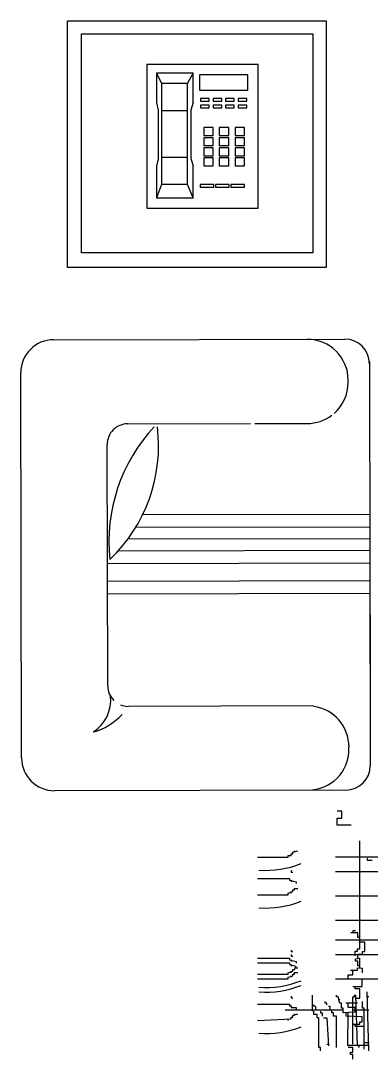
# Model space of a CAD drawing. Header units: inches. Extents: x 4.9 to 47.4, y 12.3 to 37.1.
# Drawn here: x 21.719 to 22.49, y 19.577 to 21.863 of the extents above; entities that cross this region are included whole.
import ezdxf

# ---------------------------------------------------------------- set-up
doc = ezdxf.new("R2010")
doc.units = ezdxf.units.IN
doc.header["$MEASUREMENT"] = 0
doc.layers.add('02', color=2, linetype='Continuous')
doc.layers.add('4', color=4, linetype='Continuous')

msp = doc.modelspace()

# ---------------------------------------------------------------- linework, layer by layer
at = {"layer": '02'}
for p, q in [((21.8534, 21.3517), (21.8534, 21.8337)), ((21.8534, 21.8337), (22.362, 21.8337)), ((22.362, 21.8337), (22.362, 21.3517)), ((21.9971, 21.7667), (21.9971, 21.4505)), ((22.2416, 21.7667), (21.9971, 21.7667)), ((22.2416, 21.4505), (22.2416, 21.7667)), ((22.018, 21.7477), (22.018, 21.6828)), ((22.0985, 21.7477), (22.018, 21.7477)), ((22.018, 21.7477), (22.0289, 21.7245)), ((22.0865, 21.7245), (22.0985, 21.7477)), ((22.0985, 21.6828), (22.0985, 21.7483)), ((22.1124, 21.7435), (22.1124, 21.7098)), ((22.2189, 21.7435), (22.1124, 21.7435)), ((22.2189, 21.7098), (22.2189, 21.7435)), ((22.0289, 21.7245), (22.0289, 21.5021)), ((22.0865, 21.7245), (22.0289, 21.7245)), ((22.0865, 21.5021), (22.0865, 21.7245)), ((22.1124, 21.7098), (22.2189, 21.7098)), ((22.018, 21.6828), (22.0216, 21.6659)), ((22.0985, 21.6828), (22.0937, 21.6659)), ((22.1149, 21.6919), (22.1149, 21.6856)), ((22.134, 21.6919), (22.1149, 21.6919)), ((22.1149, 21.6856), (22.134, 21.6856)), ((22.1149, 21.6771), (22.1149, 21.6707)), ((22.134, 21.6771), (22.1149, 21.6771)), ((22.134, 21.6856), (22.134, 21.6919)), ((22.134, 21.6707), (22.134, 21.6771)), ((22.1424, 21.6919), (22.1424, 21.6856)), ((22.1615, 21.6919), (22.1424, 21.6919)), ((22.1424, 21.6856), (22.1615, 21.6856)), ((22.1424, 21.6771), (22.1424, 21.6707)), ((22.1615, 21.6771), (22.1424, 21.6771)), ((22.1615, 21.6856), (22.1615, 21.6919)), ((22.1615, 21.6707), (22.1615, 21.6771)), ((22.17, 21.6919), (22.17, 21.6856)), ((22.1891, 21.6919), (22.17, 21.6919)), ((22.17, 21.6856), (22.1891, 21.6856)), ((22.17, 21.6771), (22.17, 21.6707)), ((22.1891, 21.6771), (22.17, 21.6771)), ((22.1891, 21.6856), (22.1891, 21.6919)), ((22.1891, 21.6707), (22.1891, 21.6771)), ((22.1976, 21.6919), (22.1976, 21.6856)), ((22.2167, 21.6919), (22.1976, 21.6919)), ((22.1976, 21.6856), (22.2167, 21.6856)), ((22.1976, 21.6771), (22.1976, 21.6707)), ((22.2167, 21.6771), (22.1976, 21.6771)), ((22.2167, 21.6856), (22.2167, 21.6919)), ((22.2167, 21.6707), (22.2167, 21.6771)), ((22.0216, 21.6659), (22.0216, 21.5576)), ((22.0865, 21.6645), (22.0289, 21.6645)), ((22.0937, 21.6659), (22.0937, 21.5595)), ((22.1149, 21.6707), (22.134, 21.6707)), ((22.1424, 21.6707), (22.1615, 21.6707)), ((22.17, 21.6707), (22.1891, 21.6707)), ((22.1976, 21.6707), (22.2167, 21.6707)), ((22.1223, 21.6276), (22.1223, 21.6101)), ((22.143, 21.6276), (22.1223, 21.6276)), ((22.143, 21.6101), (22.143, 21.6276)), ((22.1562, 21.6276), (22.1562, 21.6101)), ((22.1769, 21.6276), (22.1562, 21.6276)), ((22.1769, 21.6101), (22.1769, 21.6276)), ((22.1912, 21.6276), (22.1912, 21.6101)), ((22.2119, 21.6276), (22.1912, 21.6276)), ((22.2119, 21.6101), (22.2119, 21.6276)), ((22.1223, 21.6101), (22.143, 21.6101)), ((22.1223, 21.6053), (22.1223, 21.5879)), ((22.143, 21.6053), (22.1223, 21.6053)), ((22.143, 21.5879), (22.143, 21.6053)), ((22.1562, 21.6101), (22.1769, 21.6101)), ((22.1562, 21.6053), (22.1562, 21.5879)), ((22.1769, 21.6053), (22.1562, 21.6053)), ((22.1769, 21.5879), (22.1769, 21.6053)), ((22.1912, 21.6101), (22.2119, 21.6101)), ((22.1912, 21.6053), (22.1912, 21.5879)), ((22.2119, 21.6053), (22.1912, 21.6053)), ((22.2119, 21.5879), (22.2119, 21.6053)), ((22.1223, 21.5879), (22.143, 21.5879)), ((22.1223, 21.5831), (22.1223, 21.5656)), ((22.143, 21.5831), (22.1223, 21.5831)), ((22.143, 21.5656), (22.143, 21.5831)), ((22.1562, 21.5879), (22.1769, 21.5879)), ((22.1562, 21.5831), (22.1562, 21.5656)), ((22.1769, 21.5831), (22.1562, 21.5831)), ((22.1769, 21.5656), (22.1769, 21.5831)), ((22.1912, 21.5879), (22.2119, 21.5879)), ((22.1912, 21.5831), (22.1912, 21.5656)), ((22.2119, 21.5831), (22.1912, 21.5831)), ((22.2119, 21.5656), (22.2119, 21.5831)), ((22.0216, 21.5576), (22.018, 21.5431)), ((22.0289, 21.5626), (22.0865, 21.5626)), ((22.0937, 21.5595), (22.0985, 21.5431)), ((22.1223, 21.5656), (22.143, 21.5656)), ((22.1223, 21.5609), (22.1223, 21.5434)), ((22.143, 21.5609), (22.1223, 21.5609)), ((22.143, 21.5434), (22.143, 21.5609)), ((22.1562, 21.5656), (22.1769, 21.5656)), ((22.1562, 21.5609), (22.1562, 21.5434)), ((22.1769, 21.5609), (22.1562, 21.5609)), ((22.1769, 21.5434), (22.1769, 21.5609)), ((22.1912, 21.5656), (22.2119, 21.5656)), ((22.1912, 21.5609), (22.1912, 21.5434)), ((22.2119, 21.5609), (22.1912, 21.5609)), ((22.2119, 21.5434), (22.2119, 21.5609)), ((22.018, 21.5431), (22.018, 21.4731)), ((22.0985, 21.4723), (22.0985, 21.5431)), ((22.1223, 21.5434), (22.143, 21.5434)), ((22.1562, 21.5434), (22.1769, 21.5434)), ((22.1912, 21.5434), (22.2119, 21.5434)), ((22.0289, 21.5021), (22.018, 21.4731)), ((22.0865, 21.5021), (22.0289, 21.5021)), ((22.0985, 21.4731), (22.0865, 21.5021)), ((22.1144, 21.5021), (22.1144, 21.4961)), ((22.1442, 21.5021), (22.1144, 21.5021)), ((22.1144, 21.4961), (22.1442, 21.4961)), ((22.1442, 21.4961), (22.1442, 21.5021)), ((22.1481, 21.5021), (22.1481, 21.4961)), ((22.178, 21.5021), (22.1481, 21.5021)), ((22.1481, 21.4961), (22.178, 21.4961)), ((22.178, 21.4961), (22.178, 21.5021)), ((22.1819, 21.5021), (22.1819, 21.4961)), ((22.2118, 21.5021), (22.1819, 21.5021)), ((22.1819, 21.4961), (22.2118, 21.4961)), ((22.2118, 21.4961), (22.2118, 21.5021)), ((22.018, 21.4731), (22.0985, 21.4731)), ((21.9971, 21.4505), (22.2416, 21.4505)), ((22.362, 21.3517), (21.8534, 21.3517)), ((22.4866, 21.099), (22.487, 20.9066)), ((22.4399, 21.0667), (22.4399, 21.0714)), ((21.9546, 20.9754), (22.225, 20.976)), ((22.2342, 20.976), (22.3498, 20.9762)), ((21.9107, 20.3985), (21.9096, 20.9302)), ((21.9878, 20.7759), (22.4877, 20.7769)), ((21.9723, 20.7476), (22.4877, 20.7487)), ((21.9551, 20.7219), (22.4878, 20.723)), ((21.9342, 20.6962), (22.4878, 20.6973)), ((21.9101, 20.6679), (22.4879, 20.6691)), ((21.9102, 20.6294), (22.488, 20.6306)), ((21.9103, 20.6012), (22.488, 20.6023)), ((22.3634, 20.3543), (21.9559, 20.3534)), ((22.4415, 20.2594), (22.4415, 20.2642)), ((22.4258, 20.1226), (22.4155, 20.1226)), ((22.4258, 20.1071), (22.4258, 20.1226)), ((22.4155, 20.1071), (22.4258, 20.1071)), ((22.4155, 20.0916), (22.4155, 20.1071)), ((22.4464, 20.0916), (22.4155, 20.0916)), ((22.4655, 19.8195), (22.4655, 20.0571)), ((22.3146, 20.025), (22.3146, 20.0286)), ((22.3146, 20.0286), (22.3182, 20.0286)), ((22.3182, 20.0322), (22.3288, 20.0357)), ((22.3182, 20.0286), (22.3182, 20.0322)), ((22.3217, 20.0322), (22.3217, 20.0357)), ((22.2399, 20.0215), (22.3075, 20.0215)), ((22.3075, 20.0215), (22.3075, 20.025)), ((22.3075, 20.025), (22.3146, 20.025)), ((24.3905, 20.0216), (22.4122, 20.0216)), ((22.4824, 20.0141), (22.4824, 20.0193)), ((22.4927, 20.0141), (22.4824, 20.0141)), ((22.3146, 19.992), (22.3146, 19.9885)), ((22.3146, 19.9885), (22.3182, 19.9885)), ((24.3905, 19.9894), (22.4122, 19.9894)), ((22.2399, 19.9742), (22.311, 19.9742)), ((22.311, 19.9742), (22.311, 19.9707)), ((22.311, 19.9707), (22.3253, 19.9671)), ((22.3146, 19.9707), (22.3146, 19.9671)), ((22.3253, 19.9671), (22.3253, 19.9635)), ((22.2399, 19.9386), (22.3075, 19.9386)), ((22.3075, 19.9422), (22.3182, 19.9457)), ((22.3075, 19.9386), (22.3075, 19.9422)), ((22.3146, 19.9422), (22.3146, 19.9457)), ((22.3182, 19.9493), (22.3217, 19.9493)), ((22.3182, 19.9457), (22.3182, 19.9493)), ((22.3217, 19.9493), (22.3217, 19.9528)), ((22.3217, 19.9528), (22.3288, 19.9528)), ((24.3905, 19.9356), (22.4122, 19.9356)), ((24.3905, 19.8819), (22.4122, 19.8819)), ((22.4612, 19.8548), (22.4457, 19.8548)), ((22.4509, 19.86), (22.456, 19.86)), ((22.4509, 19.8548), (22.4509, 19.86)), ((22.4612, 19.8445), (22.4612, 19.8548)), ((22.4664, 19.8445), (22.4612, 19.8445)), ((24.3905, 19.8388), (22.4122, 19.8388)), ((22.4767, 19.8342), (22.4664, 19.8342)), ((22.4767, 19.8135), (22.4767, 19.8342)), ((22.2399, 19.7992), (22.311, 19.7992)), ((22.311, 19.7992), (22.311, 19.7957)), ((22.3146, 19.817), (22.3146, 19.8135)), ((22.3146, 19.8135), (22.3182, 19.8135)), ((22.3146, 19.8069), (22.3146, 19.8033)), ((22.3146, 19.8033), (22.3182, 19.8033)), ((24.3905, 19.8066), (22.4122, 19.8066)), ((22.4552, 19.8143), (22.4603, 19.8143)), ((22.4552, 19.804), (22.4552, 19.8143)), ((22.456, 19.798), (22.4655, 19.7988)), ((22.456, 19.7928), (22.456, 19.798)), ((22.4603, 19.8143), (22.4603, 19.8195)), ((22.4603, 19.8195), (22.4655, 19.8195)), ((22.4612, 19.798), (22.4612, 19.8083)), ((22.4612, 19.8083), (22.4715, 19.8083)), ((22.4655, 19.7782), (22.4655, 19.7988)), ((22.4715, 19.8135), (22.4767, 19.8135)), ((22.4715, 19.8083), (22.4715, 19.8135)), ((22.2399, 19.789), (22.311, 19.789)), ((22.311, 19.7957), (22.3253, 19.7921)), ((22.311, 19.789), (22.311, 19.7855)), ((22.311, 19.7855), (22.3253, 19.7819)), ((22.3146, 19.7957), (22.3146, 19.7921)), ((22.3146, 19.7855), (22.3146, 19.7819)), ((22.3182, 19.7743), (22.3217, 19.7743)), ((22.3182, 19.7707), (22.3182, 19.7743)), ((22.3217, 19.7743), (22.3253, 19.7819)), ((22.3217, 19.7779), (22.3288, 19.7779)), ((22.3253, 19.7921), (22.3253, 19.7885)), ((22.4612, 19.7928), (22.456, 19.7928)), ((22.4603, 19.7782), (22.4715, 19.7773)), ((22.4603, 19.773), (22.4603, 19.7782)), ((22.4612, 19.7825), (22.4612, 19.7928)), ((22.4664, 19.7825), (22.4612, 19.7825)), ((22.4715, 19.767), (22.4715, 19.7773)), ((22.2399, 19.7636), (22.3075, 19.7636)), ((22.2399, 19.7534), (22.3075, 19.7534)), ((22.3075, 19.7672), (22.3182, 19.7707)), ((22.3075, 19.7636), (22.3075, 19.7672)), ((22.3075, 19.757), (22.3182, 19.7605)), ((22.3075, 19.7534), (22.3075, 19.757)), ((22.3146, 19.7672), (22.3146, 19.7707)), ((22.3146, 19.757), (22.3146, 19.7605)), ((22.3182, 19.7641), (22.3217, 19.7641)), ((22.3182, 19.7605), (22.3182, 19.7641)), ((22.3217, 19.7677), (22.3288, 19.7677)), ((22.3217, 19.7641), (22.3217, 19.7677)), ((24.3905, 19.7528), (22.4122, 19.7528)), ((22.4397, 19.7523), (22.4397, 19.7627)), ((22.4397, 19.7627), (22.45, 19.7627)), ((22.4448, 19.773), (22.4603, 19.773)), ((22.45, 19.7627), (22.45, 19.773)), ((22.4706, 19.7368), (22.4706, 19.7523)), ((22.45, 19.7368), (22.4706, 19.7368)), ((22.4552, 19.7317), (22.4552, 19.7368)), ((22.4655, 19.7317), (22.4552, 19.7317)), ((22.4655, 19.711), (22.4655, 19.7317)), ((22.3146, 19.7157), (22.3146, 19.7122)), ((22.3146, 19.7122), (22.3182, 19.7122)), ((22.3609, 19.6822), (22.3609, 19.7178)), ((22.4142, 19.7142), (22.4142, 19.7178)), ((22.4178, 19.7142), (22.4142, 19.7142)), ((22.4213, 19.7), (22.4178, 19.7142)), ((22.4213, 19.7071), (22.4178, 19.7071)), ((22.4498, 19.6096), (22.4498, 19.7142)), ((22.4498, 19.7142), (22.4534, 19.7142)), ((22.4534, 19.7178), (22.4569, 19.7178)), ((22.4534, 19.7142), (22.4534, 19.7178)), ((22.4552, 19.711), (22.4655, 19.711)), ((22.4605, 19.6061), (22.4569, 19.7178)), ((22.4854, 19.5954), (22.4818, 19.7249)), ((22.4854, 19.7142), (22.4818, 19.7142)), ((22.2399, 19.6979), (22.311, 19.6979)), ((22.3013, 19.6856), (22.4284, 19.6856)), ((22.311, 19.6979), (22.311, 19.6944)), ((22.311, 19.6944), (22.3146, 19.6944)), ((22.3146, 19.6944), (22.3146, 19.6908)), ((22.3146, 19.6908), (22.3253, 19.6908)), ((22.3253, 19.6908), (22.3253, 19.6872)), ((22.3609, 19.6964), (22.368, 19.6929)), ((22.3644, 19.6964), (22.3644, 19.6929)), ((22.368, 19.6929), (22.368, 19.6857)), ((22.3893, 19.7), (22.3893, 19.7036)), ((22.3929, 19.7), (22.3893, 19.7)), ((22.3929, 19.6964), (22.3929, 19.7)), ((22.4, 19.6929), (22.3964, 19.6929)), ((22.4, 19.6857), (22.4, 19.6929)), ((22.4035, 19.6786), (22.4035, 19.6857)), ((22.4249, 19.7), (22.4213, 19.7)), ((22.4249, 19.6893), (22.4249, 19.7)), ((22.4284, 19.6893), (22.4249, 19.6893)), ((22.4284, 19.6786), (22.4284, 19.6893)), ((22.4345, 19.7007), (22.4603, 19.7007)), ((22.4397, 19.6903), (22.4397, 19.7007)), ((22.4552, 19.6903), (22.4397, 19.6903)), ((22.4498, 19.6856), (22.4854, 19.6856)), ((22.4552, 19.68), (22.4552, 19.6903)), ((22.4711, 19.6893), (22.4711, 19.7036)), ((22.4747, 19.6893), (22.4711, 19.6893)), ((22.4747, 19.5989), (22.4747, 19.6893)), ((22.2399, 19.6623), (22.3146, 19.6659)), ((22.3075, 19.6623), (22.3075, 19.6659)), ((22.3146, 19.6659), (22.3146, 19.6694)), ((22.3146, 19.6694), (22.3182, 19.6694)), ((22.3182, 19.673), (22.3288, 19.6765)), ((22.3182, 19.6694), (22.3182, 19.673)), ((22.3217, 19.673), (22.3217, 19.6765)), ((22.3644, 19.6751), (22.3644, 19.6822)), ((22.3715, 19.6751), (22.3644, 19.6751)), ((22.3715, 19.6679), (22.3715, 19.6751)), ((22.3751, 19.6679), (22.3715, 19.6679)), ((22.3751, 19.6025), (22.3751, 19.6679)), ((22.3786, 19.6822), (22.3786, 19.6786)), ((22.3786, 19.6786), (22.3822, 19.6786)), ((22.3822, 19.6786), (22.3822, 19.6715)), ((22.3858, 19.6679), (22.3929, 19.6679)), ((22.3929, 19.6679), (22.3964, 19.6061)), ((22.4071, 19.6786), (22.4035, 19.6786)), ((22.4071, 19.6715), (22.4071, 19.6786)), ((22.4142, 19.6715), (22.4071, 19.6715)), ((22.4142, 19.6025), (22.4142, 19.6715)), ((22.4552, 19.68), (22.4284, 19.6786)), ((22.4356, 19.6715), (22.4356, 19.6786)), ((22.4706, 19.6697), (22.4356, 19.6715)), ((22.4391, 19.6061), (22.4397, 19.68)), ((22.4706, 19.6593), (22.4706, 19.6697)), ((22.45, 19.6542), (22.4655, 19.6542)), ((22.4552, 19.649), (22.4552, 19.6542)), ((22.4758, 19.649), (22.4552, 19.649)), ((22.4655, 19.6542), (22.4655, 19.6593)), ((22.4655, 19.6593), (22.4706, 19.6593)), ((22.3786, 19.6025), (22.3751, 19.6025)), ((22.3786, 19.5954), (22.3786, 19.6025)), ((22.3929, 19.6096), (22.3964, 19.6096)), ((22.4397, 19.6077), (22.4861, 19.6077)), ((22.45, 19.6025), (22.4397, 19.6025)), ((22.4448, 19.587), (22.4448, 19.5922)), ((22.4448, 19.5922), (22.45, 19.5922)), ((22.45, 19.5922), (22.45, 19.6025)), ((22.464, 19.6061), (22.4605, 19.6061)), ((22.464, 19.6025), (22.464, 19.6061)), ((22.4861, 19.6129), (22.4758, 19.6129)), ((22.45, 19.587), (22.4448, 19.587)), ((22.45, 19.5767), (22.45, 19.587))]:
    msp.add_line(p, q, dxfattribs=at)
for centre, radius, start, end in [((22.3496, 21.0713), 0.0902, 0.1157, 90.1157), ((22.3496, 21.0665), 0.0902, 310.8775, 0.1157), ((22.3496, 21.0665), 0.0903, 270.1157, 306.8186), ((21.9547, 20.9303), 0.0451, 90.1157, 180.1157), ((22.2862, 20.7158), 0.3728, 137.1989, 185.9884), ((21.6765, 20.9273), 0.3461, 313.6638, 6.9387), ((21.9558, 20.3986), 0.0451, 180.1157, 225.1019), ((21.8347, 20.367), 0.0827, 302.7704, 6.3259), ((21.9558, 20.3986), 0.0451, 247.978, 270.1157), ((22.3513, 20.264), 0.0903, 0.1157, 82.238), ((21.8467, 20.4214), 0.1283, 284.5902, 318.1833), ((22.3513, 20.2592), 0.0902, 270.1157, 0.1157), ((22.2592, 20.1983), 0.2059, 265.6188, 291.8951), ((22.2592, 20.1154), 0.2059, 265.6188, 291.8951), ((22.2592, 19.9404), 0.2059, 265.6188, 291.8951), ((22.2592, 19.9302), 0.2059, 265.6188, 291.8951), ((22.2592, 19.8391), 0.2059, 265.6188, 291.8951)]:
    msp.add_arc(centre, radius, start, end, dxfattribs=at)
at = {"layer": '4'}
for p, q in [((21.8225, 21.3198), (21.8225, 21.8627)), ((21.8225, 21.8627), (22.391, 21.8627)), ((22.391, 21.8627), (22.391, 21.3198)), ((22.391, 21.3198), (21.8225, 21.3198)), ((21.7915, 21.1606), (22.4323, 21.1619)), ((22.4865, 21.1125), (22.4883, 20.2234)), ((21.7212, 20.2399), (21.7195, 21.0882)), ((22.4874, 20.6933), (22.488, 20.4173)), ((22.4343, 20.1691), (21.7935, 20.1678))]:
    msp.add_line(p, q, dxfattribs=at)
for centre, radius, start, end in [((21.7917, 21.0884), 0.0722, 90.1157, 180.1157), ((22.4324, 21.1077), 0.0542, 0.1157, 90.1157), ((21.7934, 20.24), 0.0722, 180.1157, 270.1157), ((22.4342, 20.2233), 0.0542, 270.1157, 0.1157)]:
    msp.add_arc(centre, radius, start, end, dxfattribs=at)

doc.saveas('drawing.dxf')
